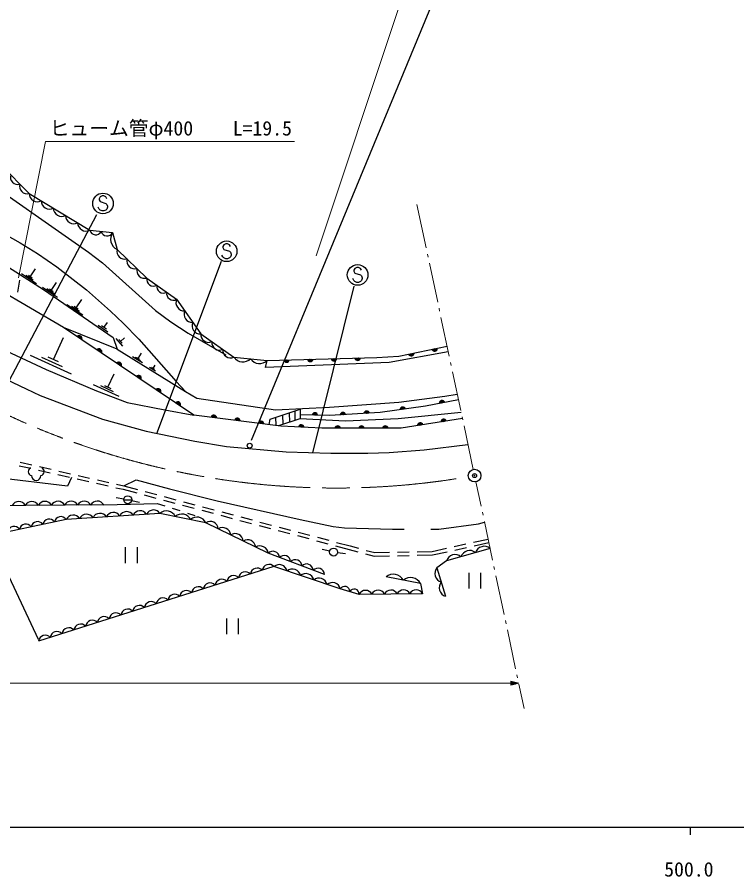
# Model space of a CAD drawing. Units: millimetres, scale not verified. Extents: x 40000 to 680000, y 20000 to 380000.
# Drawn here: x 482982 to 573904, y 198715 to 307259 of the extents above; entities that cross this region are included whole.
import ezdxf
from ezdxf.enums import TextEntityAlignment as Align

# ---------------------------------------------------------------- set-up
doc = ezdxf.new("R2010")
doc.units = ezdxf.units.MM
doc.header["$LTSCALE"] = 1000
doc.header["$PDMODE"] = 32
doc.header["$PDSIZE"] = 500
doc.linetypes.add('CHAIN', pattern=[18.5, 12, -1.5, 3.5, -1.5])
for name, color, linetype, lineweight in [('M-BGD', 7, 'Continuous', 25), ('M-BGD-HTXT', 7, 'Continuous', 13), ('M-BMK', 2, 'CHAIN', 13), ('M-BMK-SRVR', 3, 'Continuous', 25), ('M-STR-HTXT', 7, 'Continuous', 13), ('M-STR-STRC', 7, 'Continuous', 25), ('M-STR-STRD', 7, 'Continuous', 25), ('M-TTL-BAND', 7, 'Continuous', 25)]:
    doc.layers.add(name, color=color, linetype=linetype, lineweight=lineweight)
doc.layers.add('M-OTRS', color=6, linetype='Continuous')
doc.styles.add('ＭＳ ゴシック', font='')
doc.styles.get('ＭＳ ゴシック').set_extended_font_data('MS Gothic')

msp = doc.modelspace()

# ---------------------------------------------------------------- linework, layer by layer
at = {"layer": 'M-BGD'}
for p, q in [((485403, 273605), (483535, 274848)), ((485019, 274040), (484085, 274662)), ((484868, 274320), (484401, 274631)), ((484635, 274475), (485298, 275472)), ((488853, 268086), (478507, 274100)), ((483064, 272528), (483314, 274045)), ((487291, 272753), (487954, 273749)), ((488059, 271882), (486191, 273126)), ((487675, 272317), (486741, 272939)), ((487525, 272597), (487057, 272908)), ((490440, 270549), (491151, 271618)), ((491264, 269614), (489259, 270949)), ((490852, 270082), (489849, 270749)), ((490690, 270382), (490189, 270716)), ((494452, 267493), (493225, 268309)), ((494254, 267860), (493641, 268269)), ((493947, 268064), (494383, 268719)), ((495625, 265333), (488853, 268086)), ((487560, 264047), (488822, 266808)), ((496331, 265740), (495486, 266691)), ((496246, 266090), (495824, 266566)), ((496035, 266328), (496542, 266778)), ((489833, 262173), (484656, 264540)), ((488696, 263110), (486108, 264293)), ((488207, 263751), (486913, 264343)), ((498814, 263594), (497533, 264387)), ((498547, 263878), (497906, 264274)), ((498440, 264062), (498119, 264260)), ((498279, 264161), (498702, 264845)), ((500472, 262568), (499705, 263043)), ((500343, 262789), (499960, 263027)), ((500151, 262908), (500405, 263317)), ((494450, 260531), (495248, 262242)), ((495855, 259354), (492645, 260851)), ((495152, 259942), (493548, 260691)), ((494851, 260343), (494048, 260718)), ((503073, 261253), (504246, 259998)), ((517366, 257313), (517392, 256128)), ((518064, 257543), (518043, 256347)), ((515612, 256736), (515650, 255708)), ((516508, 257031), (516530, 255839)), ((483361, 251059), (484824, 250726)), ((483248, 250627), (484711, 250294)), ((485686, 250072), (487148, 249739)), ((485799, 250504), (487261, 250171)), ((488236, 249949), (489699, 249616)), ((488123, 249516), (489586, 249183)), ((490561, 248961), (492024, 248628)), ((490674, 249394), (492137, 249061)), ((493112, 248838), (494574, 248505)), ((492999, 248406), (494461, 248073)), ((495436, 247851), (496352, 247642)), ((495549, 248283), (496459, 248076)), ((496352, 247642), (498080, 247184)), ((496459, 248076), (498191, 247617)), ((496462, 246409), (495477, 246583)), ((499047, 246928), (500496, 246543)), ((499158, 247360), (500608, 246975)), ((501574, 246719), (503024, 246334)), ((493931, 245664), (500670, 245858)), ((496455, 246323), (497455, 246323)), ((497443, 246218), (498421, 246007)), ((500670, 245858), (501623, 245557)), ((501463, 246286), (502913, 245902)), ((503879, 245645), (505329, 245261)), ((503991, 246078), (505440, 245693)), ((506407, 245437), (507857, 245052)), ((502577, 245255), (503530, 244954)), ((504483, 244652), (505437, 244351)), ((506296, 245004), (507746, 244619)), ((508712, 244363), (510162, 243978)), ((508823, 244795), (510273, 244411)), ((511129, 243722), (512578, 243337)), ((511240, 244154), (512690, 243770)), ((513656, 243513), (515106, 243129)), ((513545, 243081), (514995, 242696)), ((515961, 242440), (517411, 242055)), ((516073, 242872), (517522, 242487)), ((518489, 242231), (519939, 241846)), ((518378, 241798), (519828, 241414)), ((520794, 241157), (522244, 240773)), ((520905, 241590), (522355, 241205)), ((540648, 240955), (542479, 241356)), ((496634, 240322), (496634, 238322)), ((498134, 240322), (498134, 238322)), ((522474, 239827), (521500, 240055)), ((523210, 240516), (524938, 240058)), ((523322, 240949), (525054, 240489)), ((524938, 240058), (526036, 239761)), ((525054, 240489), (526121, 240200)), ((527087, 239939), (528154, 239650)), ((535398, 239803), (537229, 240205)), ((538206, 240419), (539671, 240740)), ((538279, 239978), (539744, 240299)), ((540721, 240513), (542572, 240920)), ((523458, 239659), (524452, 239550)), ((527002, 239500), (528100, 239202)), ((528100, 239202), (530026, 239243)), ((528154, 239650), (530027, 239690)), ((531026, 239264), (532525, 239296)), ((531027, 239711), (532526, 239742)), ((533525, 239317), (535451, 239357)), ((533526, 239763), (535398, 239803)), ((535451, 239357), (537302, 239763)), ((540030, 237106), (540030, 235106)), ((541530, 237106), (541530, 235106)), ((533944, 235771), (529603, 236603)), ((533944, 235771), (534203, 234465)), ((509421, 231336), (509421, 229336)), ((510921, 231336), (510921, 229336))]:
    msp.add_line(p, q, dxfattribs=at)
for points in [[(418935, 338956), (425800, 330554), (429420, 320988), (434907, 316306), (446512, 306783), (457140, 299616), (477364, 291760), (481012, 288542), (484488, 284995), (492157, 280355), (495030, 280068), (495604, 277942), (499368, 274323), (503131, 271637), (506176, 267271), (510370, 264341), (514575, 263921)], [(403190, 315902), (410970, 308139), (412988, 306042), (431107, 294697), (437457, 290802), (441690, 288262), (444823, 286484), (457015, 279118), (470252, 271047), (476403, 267519), (486648, 262777), (492998, 260068), (496891, 258619), (501655, 257686), (505312, 257024)], [(446210, 306740), (447532, 304603), (448463, 303587), (449733, 302401), (451342, 301385), (454221, 300031), (456337, 298676), (460825, 294951), (462010, 294104), (464042, 293003), (465481, 292495), (470815, 291310), (472424, 290717), (473863, 290040), (476911, 288093), (491982, 277594), (493760, 276239), (500449, 270228), (502396, 268789), (504597, 267349), (509335, 264621)], [(475150, 281072), (475225, 279039), (480323, 276657), (486295, 272879), (495108, 266815), (495625, 265333), (504246, 259998)], [(480129, 280557), (483346, 278779), (485547, 277425), (488003, 275731), (491728, 272853), (494776, 270143), (496385, 268619), (498332, 266587), (503073, 261253)], [(539243, 256567), (531501, 255358), (521472, 255358), (516307, 255624), (505312, 257024), (488853, 268086)], [(537447, 265012), (529968, 263654), (514375, 263021), (514575, 263921)], [(514575, 263921), (528435, 264287), (531201, 264454), (537296, 265720)], [(504246, 259998), (505698, 259137), (515604, 257697), (522462, 258036), (531183, 258629), (537025, 259391), (538584, 259666)], [(538740, 258932), (534566, 258157), (528835, 257324), (522438, 256957), (518741, 257060)], [(514817, 255814), (514941, 256516), (518739, 257765), (518742, 256554)], [(539080, 257334), (531134, 256524), (524470, 256258), (518673, 256557), (516004, 255663)], [(489859, 249121), (489349, 248037), (480147, 249150), (479413, 249830), (481073, 251150)], [(493931, 245664), (479048, 245578), (477968, 244562)], [(521805, 236895), (514688, 239562), (506815, 243423), (501026, 244589), (489179, 243844), (478832, 241657), (479788, 239724)], [(542729, 240182), (537217, 238612), (536007, 237748), (537109, 234141)], [(479788, 239724), (481483, 237801), (481907, 236615), (485632, 228741)], [(534203, 234465), (526190, 234378), (523803, 235059), (515422, 237888), (485679, 228471)]]:
    msp.add_lwpolyline(points, dxfattribs=at)
for centre in [(496955, 246323), (522961, 239713)]:
    msp.add_circle(centre, 500, dxfattribs=at)
for centre, radius, start, end in [((483060, 287073), 935, 162.14748, 286.68087), ((484219, 285891), 935, 162.14748, 286.68087), ((485541, 285004), 1054, 180.52579, 297.13733), ((487075, 284076), 1054, 180.52579, 297.13733), ((488609, 283149), 1054, 180.52579, 297.13733), ((490143, 282221), 1054, 180.52579, 297.13733), ((491677, 281293), 1054, 180.52579, 297.13733), ((492902, 280553), 771, 194.86256, 333.71626), ((494339, 280410), 771, 194.86256, 333.71626), ((496246, 279256), 1462, 146.2751, 243.97292), ((496583, 277705), 1007, 166.35337, 285.87576), ((497838, 276498), 1007, 166.35337, 285.87576), ((499092, 275292), 1007, 166.35337, 285.87576), ((500194, 274155), 844, 168.52489, 300.44114), ((501449, 273260), 844, 168.52489, 300.44114), ((502703, 272365), 844, 168.52489, 300.44114), ((504079, 271217), 1037, 156.08221, 273.69919), ((505094, 269761), 1037, 156.08221, 273.69919), ((506109, 268306), 1037, 156.08221, 273.69919), ((490827, 266693), 354, 334.89375, 137.29893), ((507148, 267174), 977, 174.28753, 295.83385), ((490827, 266693), 283, 337.11779, 135.07489), ((490827, 266693), 212, 340.86412, 131.32857), ((490827, 266693), 142, 348.57585, 123.61684), ((490827, 266693), 100, 358.89351, 113.29917), ((490827, 266693), 100, 358.89351, 113.29917), ((508546, 266197), 977, 174.28753, 295.83385), ((493317, 265020), 354, 334.89375, 137.29893), ((493317, 265020), 283, 337.11779, 135.07489), ((493317, 265020), 212, 340.86412, 131.32857), ((493317, 265020), 142, 348.57585, 123.61684), ((493317, 265020), 100, 358.89351, 113.29917), ((493317, 265020), 100, 358.89351, 113.29917), ((509944, 265220), 977, 174.28753, 295.83385), ((532769, 264835), 354, 200.52809, 2.93327), ((535706, 265445), 354, 200.52809, 2.93327), ((535706, 265445), 283, 202.75213, 0.70923), ((535706, 265445), 212, 206.49846, 356.96291), ((535706, 265445), 142, 214.21019, 349.25118), ((535706, 265445), 100, 224.52785, 338.93351), ((535706, 265445), 100, 224.52785, 338.93351), ((511507, 265098), 1366, 213.64454, 314.95168), ((513609, 264888), 1366, 213.64454, 314.95168), ((517005, 264039), 354, 190.31209, 352.71727), ((517005, 264039), 283, 192.53613, 350.49323), ((517005, 264039), 212, 196.28246, 346.7469), ((517005, 264039), 142, 203.99419, 339.03517), ((517005, 264039), 100, 214.31185, 328.71751), ((517005, 264039), 100, 214.31185, 328.71751), ((520004, 264119), 354, 190.31209, 352.71727), ((520004, 264119), 283, 192.53613, 350.49323), ((520004, 264119), 212, 196.28246, 346.7469), ((520004, 264119), 142, 203.99419, 339.03517), ((520004, 264119), 100, 214.31185, 328.71751), ((520004, 264119), 100, 214.31185, 328.71751), ((523003, 264198), 354, 190.31209, 352.71727), ((523003, 264198), 283, 192.53613, 350.49323), ((523003, 264198), 212, 196.28246, 346.7469), ((523003, 264198), 142, 203.99419, 339.03517), ((523003, 264198), 100, 214.31185, 328.71751), ((523003, 264198), 100, 214.31185, 328.71751), ((526002, 264277), 354, 190.31209, 352.71727), ((526002, 264277), 283, 192.53613, 350.49323), ((526002, 264277), 212, 196.28246, 346.7469), ((526002, 264277), 142, 203.99419, 339.03517), ((526002, 264277), 100, 214.31185, 328.71751), ((526002, 264277), 100, 214.31185, 328.71751), ((532769, 264835), 283, 202.75213, 0.70923), ((532769, 264835), 212, 206.49846, 356.96291), ((532769, 264835), 142, 214.21019, 349.25118), ((532769, 264835), 100, 224.52785, 338.93351), ((532769, 264835), 100, 224.52785, 338.93351), ((495807, 263347), 354, 334.89375, 137.29893), ((495807, 263347), 283, 337.11779, 135.07489), ((495807, 263347), 212, 340.86412, 131.32857), ((495807, 263347), 142, 348.57585, 123.61684), ((495807, 263347), 100, 358.89351, 113.29917), ((495807, 263347), 100, 358.89351, 113.29917), ((498297, 261673), 354, 334.89375, 137.29893), ((498297, 261673), 283, 337.11779, 135.07489), ((498297, 261673), 212, 340.86412, 131.32857), ((498297, 261673), 142, 348.57585, 123.61684), ((498297, 261673), 100, 358.89351, 113.29917), ((498297, 261673), 100, 358.89351, 113.29917), ((500787, 260000), 354, 334.89375, 137.29893), ((500787, 260000), 283, 337.11779, 135.07489), ((500787, 260000), 212, 340.86412, 131.32857), ((500787, 260000), 142, 348.57585, 123.61684), ((500787, 260000), 100, 358.89351, 113.29917), ((500787, 260000), 100, 358.89351, 113.29917), ((503277, 258326), 354, 334.89375, 137.29893), ((503277, 258326), 283, 337.11779, 135.07489), ((503277, 258326), 212, 340.86412, 131.32857), ((503277, 258326), 142, 348.57585, 123.61684), ((503277, 258326), 100, 358.89351, 113.29917), ((503277, 258326), 100, 358.89351, 113.29917), ((536663, 258491), 354, 19.32086, 181.72604), ((536663, 258491), 283, 21.5449, 179.502), ((536663, 258491), 212, 25.29122, 175.75567), ((536663, 258491), 142, 33.00295, 168.04394), ((536663, 258491), 100, 43.32061, 157.72628), ((536663, 258491), 100, 43.32061, 157.72628), ((520588, 256954), 354, 7.20627, 169.61145), ((524142, 257001), 354, 12.0764, 174.48158), ((524142, 257001), 283, 14.30044, 172.25754), ((527137, 257172), 354, 12.0764, 174.48158), ((527137, 257172), 283, 14.30044, 172.25754), ((527137, 257172), 212, 18.04676, 168.51121), ((527137, 257172), 142, 25.75849, 160.79948), ((527137, 257172), 100, 36.07615, 150.48182), ((527137, 257172), 100, 36.07615, 150.48182), ((531708, 257687), 354, 17.06737, 179.47255), ((531708, 257687), 283, 19.29141, 177.24851), ((531708, 257687), 212, 23.03774, 173.50219), ((531708, 257687), 142, 30.74947, 165.79046), ((531708, 257687), 100, 41.06713, 155.47279), ((531708, 257687), 100, 41.06713, 155.47279), ((507827, 256649), 354, 1.54422, 163.94939), ((507827, 256649), 283, 3.76826, 161.72536), ((507827, 256649), 212, 7.51458, 157.97903), ((507827, 256649), 142, 15.22631, 150.2673), ((507827, 256649), 100, 25.54397, 139.94964), ((507827, 256649), 100, 25.54397, 139.94964), ((510803, 256270), 354, 1.54422, 163.94939), ((510803, 256270), 283, 3.76826, 161.72536), ((510803, 256270), 212, 7.51458, 157.97903), ((510803, 256270), 142, 15.22631, 150.2673), ((510803, 256270), 100, 25.54397, 139.94964), ((510803, 256270), 100, 25.54397, 139.94964), ((513779, 255892), 354, 1.54422, 163.94939), ((513779, 255892), 283, 3.76826, 161.72536), ((520588, 256954), 283, 9.43031, 167.38741), ((520588, 256954), 212, 13.17664, 163.64108), ((520588, 256954), 142, 20.88837, 155.92935), ((520588, 256954), 100, 31.20603, 145.61169), ((520588, 256954), 100, 31.20603, 145.61169), ((524142, 257001), 212, 18.04676, 168.51121), ((524142, 257001), 142, 25.75849, 160.79948), ((524142, 257001), 100, 36.07615, 150.48182), ((524142, 257001), 100, 36.07615, 150.48182), ((536862, 256141), 354, 17.67428, 180.07946), ((536862, 256141), 283, 19.89832, 177.85542), ((536862, 256141), 212, 23.64464, 174.10909), ((536862, 256141), 142, 31.35637, 166.39736), ((536862, 256141), 100, 41.67403, 156.0797), ((536862, 256141), 100, 41.67403, 156.0797), ((513779, 255892), 212, 7.51458, 157.97903), ((513779, 255892), 142, 15.22631, 150.2673), ((513779, 255892), 100, 25.54397, 139.94964), ((513779, 255892), 100, 25.54397, 139.94964), ((518887, 255437), 354, 5.84283, 168.24801), ((518887, 255437), 283, 8.06687, 166.02397), ((518887, 255437), 212, 11.8132, 162.27764), ((518887, 255437), 142, 19.52493, 154.56591), ((518887, 255437), 100, 29.84259, 144.24825), ((518887, 255437), 100, 29.84259, 144.24825), ((523486, 255304), 354, 8.79741, 171.20259), ((523486, 255304), 283, 11.02145, 168.97855), ((523486, 255304), 212, 14.76778, 165.23222), ((523486, 255304), 142, 22.47951, 157.52049), ((523486, 255304), 100, 32.79717, 147.20283), ((523486, 255304), 100, 32.79717, 147.20283), ((526486, 255304), 354, 8.79741, 171.20259), ((526486, 255304), 283, 11.02145, 168.97855), ((526486, 255304), 212, 14.76778, 165.23222), ((526486, 255304), 142, 22.47951, 157.52049), ((526486, 255304), 100, 32.79717, 147.20283), ((526486, 255304), 100, 32.79717, 147.20283), ((529486, 255304), 354, 8.79741, 171.20259), ((529486, 255304), 283, 11.02145, 168.97855), ((529486, 255304), 212, 14.76778, 165.23222), ((529486, 255304), 142, 22.47951, 157.52049), ((529486, 255304), 100, 32.79717, 147.20283), ((529486, 255304), 100, 32.79717, 147.20283), ((533898, 255678), 354, 17.67428, 180.07946), ((533898, 255678), 283, 19.89832, 177.85542), ((533898, 255678), 212, 23.64464, 174.10909), ((533898, 255678), 142, 31.35637, 166.39736), ((533898, 255678), 100, 41.67403, 156.0797), ((533898, 255678), 100, 41.67403, 156.0797), ((484921, 249889), 536, 116.08703, 255.33416), ((485849, 249889), 536, 284.66584, 63.91297), ((485385, 249371), 600, 180, 0), ((483185, 245168), 934, 28.00678, 152.65847), ((484838, 245178), 934, 28.00678, 152.65847), ((486492, 245187), 934, 28.00678, 152.65847), ((488146, 245197), 934, 28.00678, 152.65847), ((489799, 245206), 934, 28.00678, 152.65847), ((491453, 245216), 934, 28.00678, 152.65847), ((493106, 245226), 934, 28.00678, 152.65847), ((490054, 243429), 969, 32.54527, 154.65292), ((491747, 243536), 969, 32.54527, 154.65292), ((493439, 243642), 969, 32.54527, 154.65292), ((495132, 243749), 969, 32.54527, 154.65292), ((496824, 243855), 969, 32.54527, 154.65292), ((498517, 243962), 969, 32.54527, 154.65292), ((500209, 244068), 969, 32.54527, 154.65292), ((501849, 243691), 1219, 24.74333, 132.4724), ((503779, 243302), 1219, 24.74333, 132.4724), ((484072, 242437), 821, 34.93067, 168.94007), ((485550, 242750), 821, 34.93067, 168.94007), ((487028, 243062), 821, 34.93067, 168.94007), ((488506, 243374), 821, 34.93067, 168.94007), ((505708, 242913), 1219, 24.74333, 132.4724), ((507374, 242571), 1019, 4.49325, 123.26029), ((482594, 242125), 821, 34.93067, 168.94007), ((508948, 241799), 1019, 4.49325, 123.26029), ((510523, 241027), 1019, 4.49325, 123.26029), ((512098, 240255), 1019, 4.49325, 123.26029), ((513672, 239482), 1019, 4.49325, 123.26029), ((540154, 238759), 1163, 50.64292, 161.15028), ((541992, 239283), 1163, 50.64292, 161.15028), ((515285, 238989), 828, 2.77635, 136.13062), ((516708, 238455), 828, 2.77635, 136.13062), ((538317, 238236), 1163, 50.64292, 161.15028), ((514787, 237311), 858, 42.24456, 172.89417), ((516090, 237101), 1032, 12.3884, 130.29926), ((518131, 237921), 828, 2.77635, 136.13062), ((519555, 237388), 828, 2.77635, 136.13062), ((536894, 237033), 1139, 141.11022, 252.85399), ((510325, 235898), 858, 42.24456, 172.89417), ((511813, 236369), 858, 42.24456, 172.89417), ((513300, 236840), 858, 42.24456, 172.89417), ((517766, 236535), 1032, 12.3884, 130.29926), ((519442, 235969), 1032, 12.3884, 130.29926), ((520978, 236854), 828, 2.77635, 136.13062), ((530505, 235441), 1471, 30.46901, 127.84453), ((507351, 234957), 858, 42.24456, 172.89417), ((508838, 235428), 858, 42.24456, 172.89417), ((521119, 235403), 1032, 12.3884, 130.29926), ((522795, 234837), 1032, 12.3884, 130.29926), ((532676, 235025), 1471, 30.46901, 127.84453), ((537444, 235229), 1139, 141.11022, 252.85399), ((504377, 234015), 858, 42.24456, 172.89417), ((505864, 234486), 858, 42.24456, 172.89417), ((524363, 234759), 635, 356.36183, 151.81587), ((525556, 234418), 635, 356.36183, 151.81587), ((526995, 233995), 892, 26.69685, 154.53859), ((528598, 234012), 892, 26.69685, 154.53859), ((530201, 234029), 892, 26.69685, 154.53859), ((531804, 234046), 892, 26.69685, 154.53859), ((533406, 234064), 892, 26.69685, 154.53859), ((499915, 232602), 858, 42.24456, 172.89417), ((501403, 233073), 858, 42.24456, 172.89417), ((502890, 233544), 858, 42.24456, 172.89417), ((496941, 231661), 858, 42.24456, 172.89417), ((498428, 232131), 858, 42.24456, 172.89417), ((493967, 230719), 858, 42.24456, 172.89417), ((495454, 231190), 858, 42.24456, 172.89417), ((489505, 229306), 858, 42.24456, 172.89417), ((490993, 229777), 858, 42.24456, 172.89417), ((492480, 230248), 858, 42.24456, 172.89417), ((486531, 228364), 858, 42.24456, 172.89417), ((488018, 228835), 858, 42.24456, 172.89417)]:
    msp.add_arc(centre, radius, start, end, dxfattribs=at)
at = {"layer": 'M-BGD-HTXT'}
for p, q in [((534654, 278140), (533486, 283627)), ((534903, 276966), (534820, 277357)), ((536110, 271293), (535070, 276183)), ((536360, 270119), (536277, 270510)), ((537567, 264446), (536526, 269337)), ((537817, 263272), (537733, 263664)), ((539024, 257599), (537983, 262490)), ((539273, 256426), (539190, 256817)), ((540607, 250156), (539440, 255643)), ((541590, 245535), (540940, 248591)), ((541840, 244361), (541757, 244752)), ((543047, 238688), (542007, 243578)), ((543297, 237514), (543214, 237905)), ((544504, 231841), (543463, 236732)), ((544753, 230667), (544670, 231059)), ((545960, 224994), (544920, 229885)), ((546210, 223821), (546127, 224212)), ((547027, 219982), (546377, 223038))]:
    msp.add_line(p, q, dxfattribs=at)
at = {"layer": 'M-BMK'}
msp.add_arc((523295, 345859), 98057, 239.44049, 279.80034, dxfattribs=at)
at = {"layer": 'M-BMK-SRVR'}
msp.add_circle((540774, 249373), 800, dxfattribs=at)
at = {"layer": 'M-OTRS'}
msp.add_point((540774, 249373), dxfattribs=at)
at = {"layer": 'M-STR-HTXT'}
for p, q in [((520739, 277131), (531122, 308240)), ((67290, 223153), (545352, 223153)), ((546352, 223153), (545352, 223403)), ((545352, 223403), (545352, 222903)), ((545552, 223353), (545352, 223353)), ((545352, 223303), (545752, 223303)), ((545952, 223253), (545352, 223253)), ((545352, 223203), (546152, 223203)), ((546352, 223153), (545352, 222903)), ((546352, 223153), (545352, 223153)), ((545352, 223103), (546152, 223103)), ((545952, 223053), (545352, 223053)), ((545352, 223003), (545752, 223003)), ((545552, 222953), (545352, 222953))]:
    msp.add_line(p, q, dxfattribs=at)
msp.add_lwpolyline([(483153, 274336), (486563, 291567), (518013, 291567)], dxfattribs=at)
at = {"layer": 'M-STR-STRC'}
for p, q in [((512580, 253862), (537012, 312846)), ((493466, 284563), (493348, 284327)), ((493703, 284681), (493466, 284563)), ((493939, 284681), (493703, 284681)), ((494176, 284563), (493939, 284681)), ((494294, 284327), (494176, 284563)), ((493348, 284327), (493348, 284209)), ((493348, 284209), (493466, 283972)), ((493466, 283972), (494176, 283736)), ((494176, 283736), (494294, 283618)), ((494294, 283618), (494412, 283381)), ((494412, 283381), (494412, 283263)), ((481958, 261346), (493049, 282360)), ((493348, 283027), (493230, 283263)), ((493466, 282909), (493348, 283027)), ((493703, 282790), (493466, 282909)), ((493939, 282790), (493703, 282790)), ((494176, 282909), (493939, 282790)), ((494294, 283027), (494176, 282909)), ((494412, 283263), (494294, 283027)), ((509091, 278526), (508973, 278290)), ((508973, 278290), (508973, 278172)), ((508973, 278172), (509091, 277935)), ((509328, 278644), (509091, 278526)), ((509091, 277935), (509801, 277699)), ((509564, 278644), (509328, 278644)), ((509801, 278526), (509564, 278644)), ((509919, 278290), (509801, 278526)), ((508973, 276990), (508855, 277226)), ((509091, 276872), (508973, 276990)), ((509328, 276753), (509091, 276872)), ((509801, 276872), (509564, 276753)), ((509801, 277699), (509919, 277581)), ((509919, 276990), (509801, 276872)), ((509919, 277581), (510037, 277344)), ((510037, 277226), (509919, 276990)), ((510037, 277344), (510037, 277226)), ((500608, 254712), (508780, 276465)), ((509564, 276753), (509328, 276753)), ((525640, 275543), (525522, 275307)), ((525522, 275307), (525522, 275189)), ((525522, 275189), (525640, 274952)), ((525876, 275661), (525640, 275543)), ((525640, 274952), (526349, 274716)), ((526112, 275661), (525876, 275661)), ((526349, 275543), (526112, 275661)), ((526467, 275307), (526349, 275543)), ((526349, 274716), (526467, 274598)), ((525522, 274007), (525403, 274243)), ((525640, 273889), (525522, 274007)), ((525876, 273770), (525640, 273889)), ((526112, 273770), (525876, 273770)), ((526349, 273889), (526112, 273770)), ((526467, 274007), (526349, 273889)), ((526467, 274598), (526585, 274361)), ((526585, 274243), (526467, 274007)), ((526585, 274361), (526585, 274243)), ((520322, 252263), (525577, 273287))]:
    msp.add_line(p, q, dxfattribs=at)
for centre, radius in [((493821, 283736), 1300), ((509446, 277699), 1300), ((525994, 274716), 1300), ((512359, 253159), 305)]:
    msp.add_circle(centre, radius, dxfattribs=at)
at = {"layer": 'M-STR-STRD'}
msp.add_line((496459, 248076), (498001, 248830), dxfattribs=at)
for points in [[(478774, 262862), (485886, 259475), (493760, 256512), (499263, 254988), (505444, 253718), (509423, 253041), (516959, 252363), (522631, 252194), (527288, 252194), (529997, 252279), (534400, 252617), (539936, 253309)], [(498001, 248830), (502227, 247707), (508238, 246183), (518737, 243812), (522885, 242965), (524325, 242796), (530421, 242627), (531876, 242621)], [(535247, 242627), (536263, 242627), (541258, 243304), (542029, 243475)]]:
    msp.add_lwpolyline(points, dxfattribs=at)
at = {"layer": 'M-TTL-BAND'}
for p, q in [((40000, 205000), (579000, 205000)), ((568000, 205000), (568000, 204000))]:
    msp.add_line(p, q, dxfattribs=at)

# ---------------------------------------------------------------- texts
at = {"layer": 'M-STR-HTXT', "style": 'ＭＳ ゴシック'}
msp.add_text('ヒューム管φ400\u3000\u3000L=19.5', height=1833, dxfattribs=at).set_placement((502388, 291767), align=Align.BOTTOM_CENTER)
at = {"layer": 'M-TTL-BAND', "style": 'ＭＳ ゴシック'}
msp.add_text('500.0', height=1833, dxfattribs=at).set_placement((567844, 198195), align=Align.BOTTOM_CENTER)

doc.saveas('drawing.dxf')
